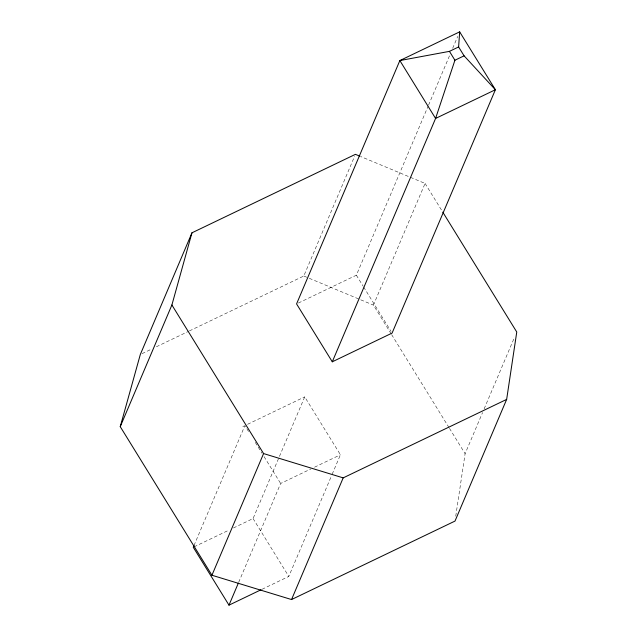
<?xml version="1.0" encoding="UTF-8"?>
<svg xmlns="http://www.w3.org/2000/svg" width="637" height="637" viewBox="0 0 637 637"><rect width="100%" height="100%" fill="white"/><g stroke="black" fill="none" stroke-linecap="round" stroke-linejoin="round"><path stroke-width="0.48" stroke-dasharray="3.19 2.39" d="M455.742 516.185L465.106 453.687L482.583 412.521M189.444 330.906L303.785 276.012L354.65 156.169M194.038 545.431L244.911 425.588L248.534 431.456M233.429 527.977L253.072 518.55L304.717 396.875L340.437 454.762L331.893 474.891M298.347 303.053L356.362 275.2L428.207 105.949M428.597 105.041L449.953 54.718M452.668 48.316L457.716 36.42M238.692 582.282L280.638 483.475L310.983 468.904M391.134 333.812L373.417 305.107L425.07 183.432L360.924 156.63M262.014 589.297L288.792 576.437L331.511 475.807M484.136 408.858L514.425 337.499M142.099 353.639L151.033 349.347M156.391 346.775L188.552 331.336M242.816 426.591L244.218 425.922M247.594 424.298L304.717 396.875M314.551 467.192L340.437 454.762M194.158 546.833L228.97 530.119M303.785 276.012L308.364 277.923M309.279 278.305L373.417 305.107M425.07 183.432L442.261 211.293M356.362 275.2L363.098 286.109M363.616 286.945L391.054 331.407M391.651 334.656L448.958 427.515M449.483 428.359L465.106 453.687M255.27 442.365L261.998 453.273M264.068 456.625L280.638 483.475M253.072 518.55L288.792 576.437"/><path stroke-width="0.96" d="M332.283 361.8L435.581 118.45L495.387 89.737L464.094 55.833L458.616 46.955L459.659 31.85L399.853 60.563L296.563 303.913L332.283 361.8L392.089 333.087L495.387 89.737L459.659 31.85M360.009 156.248L355.43 154.337L191.96 232.816L140.315 354.49L120.242 426.663L211.93 575.243L291.539 599.552L455.009 521.074L506.654 399.399L516.758 332.012L442.779 212.137M120.242 426.663L171.894 304.988L191.96 232.816M464.094 55.833L454.922 60.236L435.581 118.45L399.853 60.563L449.443 51.358L458.616 46.955M194.038 545.431L193.266 547.263L228.986 605.15L261.122 589.719M211.93 575.243L263.583 453.568L171.894 304.988M228.986 605.15L238.31 583.197M291.539 599.552L343.184 477.877L506.654 399.399M263.583 453.568L343.184 477.877M449.443 51.358L454.922 60.236"/></g></svg>
